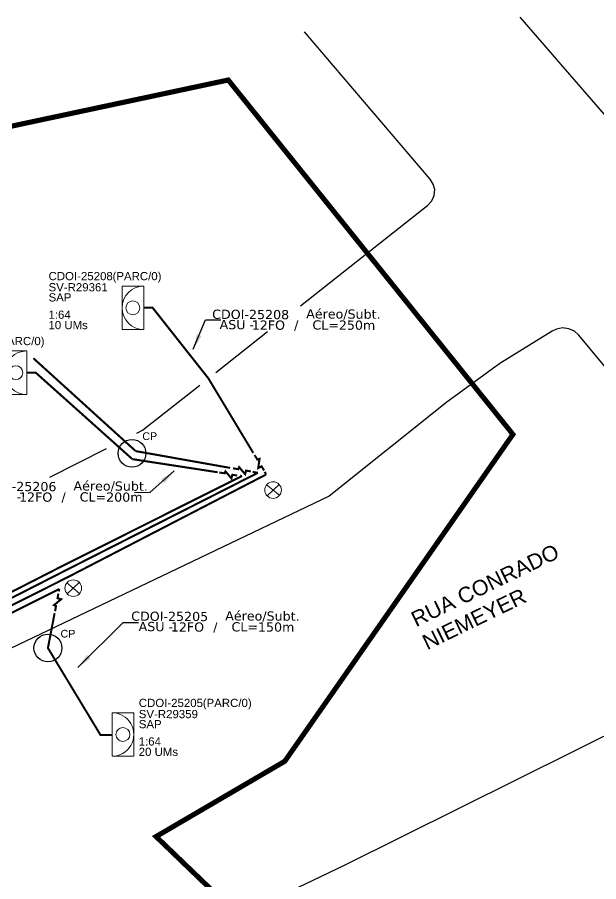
# Model space of a CAD drawing. Header units: millimetres. Extents: x 191567 to 192071, y 53696 to 54095.
# Drawn here: x 191779.9 to 191893.5, y 53925.8 to 54094.6 of the extents above; entities that cross this region are included whole.
import ezdxf
from ezdxf.enums import TextEntityAlignment as Align

# ---------------------------------------------------------------- set-up
doc = ezdxf.new("R2010")
doc.units = ezdxf.units.MM
doc.header["$LTSCALE"] = 0.1
doc.header["$MEASUREMENT"] = 0
doc.linetypes.add('PHANTOM2', pattern=[1.25, 0.625, -0.125, 0.125, -0.125, 0.125, -0.125])
for name, color, linetype, lineweight in [('10.4-Postes', 1, 'Continuous', 0), ("20.0-LEGENDA DOS CDO'S", 1, 'Continuous', 0), ('20.1-CDO_INTERIOR', 1, 'Continuous', 0)]:
    doc.layers.add(name, color=color, linetype=linetype, lineweight=lineweight)
for name, color, linetype in [('CAP a instalar', 1, 'Continuous'), ('celulas gpon', 7, 'Continuous'), ('label_cabos', 7, 'Continuous'), ('Legenda', 1, 'Continuous'), ('locais', 5, 'Continuous'), ('locais legendas', 7, 'Continuous'), ('Quadra', 98, 'Continuous'), ('Segmento Logradouro Texto', 7, 'Continuous'), ('Subida Lateral', 5, 'Continuous')]:
    doc.layers.add(name, color=color, linetype=linetype)
doc.layers.add('EXTRA', color=50, linetype='Continuous', plot=False)
doc.styles.add('ARIAL', font='arial.ttf')
doc.styles.add('DIGICADE', font='arial.ttf')
doc.styles.add('siredit', font='verdana.ttf')
doc.styles.get("Standard").update_dxf_attribs({"font": 'arial.ttf'})
doc.linetypes.add('FENCELINE1', pattern='A,0.25,-0.1,[133,ltypeshp.shx,S=0.1,R=0,X=-0.1,Y=0],-0.1,1', length=1.45)
doc.dimstyles.new('CC', dxfattribs={"dimtxt": 1, "dimasz": 2, "dimexe": 0.18, "dimexo": 0.0625, "dimgap": 0.09, "dimtad": 0, "dimdec": 0, "dimrnd": 1, "dimzin": 0, "dimdsep": 46, "dimtxsty": 'siredit', "dimblk": 'NONE', "dimcen": 0, "dimse1": 1, "dimse2": 1, "dimsd1": 1, "dimsd2": 1, "dimclrt": 7, "dimadec": 0, "dimazin": 0, "dimtfac": 1, "dimtdec": 0, "dimtofl": 0, "dimtmove": 0, "dimatfit": 3, "dimfxl": 0, "dimtolj": 1, "dimtzin": 0, "dimarcsym": 0})

# ---------------------------------------------------------------- blocks, each defined once
blk = doc.blocks.new('POLE_POLE')
at = {"layer": '10.4-Postes', "color": 1, "linetype": 'PHANTOM2'}
for points in [[(0.0000071, 0.000011), (-0.0000076, -0.0000027)], [(-0.0000081, 0.0000105), (0.0000076, -0.0000022)]]:
    blk.add_lwpolyline(points, dxfattribs=at)
at = {"layer": '10.4-Postes', "color": 1}
blk.add_circle((-0.0000002, 0.0000042), 0.0000101, dxfattribs=at)
blk = doc.blocks.new('CDOI_CT_DRT')
at = {"layer": '20.1-CDO_INTERIOR', "color": 0, "lineweight": 18}
blk.add_lwpolyline([(2.126, -2.126), (2.128, 2.124), (0.003, 2.125), (0.001, -2.125)], close=True, dxfattribs=at)
blk.add_circle((1.064, -0.001), 0.68, dxfattribs=at)
blk.add_arc((0.002, 0), 2.125, 269.97241, 89.97241, dxfattribs=at)
at = {"layer": "20.0-LEGENDA DOS CDO'S", "color": 0, "style": 'ARIAL'}
for tag, p in [('CDO_N', (2.611, 2.691)), ('SURVEY', (2.613, 1.6)), ('SAP', (2.61, 0.614)), ('1:XX', (2.604, -1.079)), ('UMS', (2.603, -2.093))]:
    blk.add_attdef(tag, p, '', height=0.68, rotation=359.97241, dxfattribs=at)
blk.add_attdef('FIBRAS_UTILIZADAS', text='', height=0.68, rotation=359.97241, dxfattribs=at).set_placement((10.323, 2.687), align=Align.CENTER)
blk = doc.blocks.new('CDOI_CT_ESQ')
at = {"layer": '20.1-CDO_INTERIOR', "color": 0, "lineweight": 18}
blk.add_lwpolyline([(-2.119, -2.126), (-2.121, 2.124), (0.004, 2.125), (0.006, -2.125)], close=True, dxfattribs=at)
blk.add_circle((-1.057, -0.001), 0.68, dxfattribs=at)
blk.add_arc((0.005, 0), 2.125, 90.02759, 270.02759, dxfattribs=at)
at = {"layer": "20.0-LEGENDA DOS CDO'S", "color": 0, "style": 'ARIAL'}
for tag, p in [('CDO_N', (-9.298, 2.691)), ('SURVEY', (-9.296, 1.6)), ('SAP', (-9.299, 0.614)), ('1:XX', (-9.305, -1.079)), ('UMS', (-9.306, -2.093))]:
    blk.add_attdef(tag, p, '', height=0.68, rotation=359.97241, dxfattribs=at)
blk.add_attdef('FIBRAS_UTILIZADAS', text='', height=0.68, rotation=359.97241, dxfattribs=at).set_placement((-1.586, 2.687), align=Align.CENTER)
blk = doc.blocks.new('MANHOLE_MS')
at = {"linetype": 'Continuous'}
blk.add_circle((-0.00000001, 0), 0.00001012, dxfattribs=at)
blk = doc.blocks.new('LEGENDA DOS CABOS')
at = {"layer": 'EXTRA', "style": 'siredit'}
for tag, p in [('ID', (4.601, 0.974)), ('XX', (9.03, 0.974))]:
    blk.add_attdef(tag, text='', height=0.48, rotation=359.69001, dxfattribs=at).set_placement(p, align=Align.MIDDLE_CENTER)
at = {"layer": 'Legenda', "color": 7, "style": 'siredit'}
for tag, p in [('TIPO_CABO', (1.314, -0.005)), ('CABO', (4.686, -0.052)), ('/', (6.809, -0.052)), ('METROS', (10.034, -0.052))]:
    blk.add_attdef(tag, text='', height=0.8, rotation=359.69001, dxfattribs=at).set_placement(p, align=Align.MIDDLE_CENTER)
blk = doc.blocks.new('_None')

msp = doc.modelspace()

# ---------------------------------------------------------------- linework, layer by layer
at = {"layer": 'CAP a instalar', "color": 8, "linetype": 'FENCELINE1', "ltscale": 50, "const_width": 0.4}
for points in [[(191804.59, 54037.86), (191806.32, 54037.86), (191817.21, 54024.07), (191825.98, 54009.5)], [(191803.01, 54009.86), (191783.02, 54028)], [(191802.36, 54008.29), (191783.48, 54025.18), (191781.73, 54025.18)], [(191803.01, 54009.86), (191821.47, 54006.58)], [(191802.36, 54008.29), (191819.03, 54005.73)], [(191729.54, 53955.6), (191733.07, 53957.87), (191789.98, 53986.9), (191826.88, 54005.62)], [(191825.86, 54005.8), (191826.88, 54005.62)], [(191828.19, 54005.82), (191828.51, 54005.3)], [(191729.54, 53955.6), (191733.44, 53956.9), (191789.89, 53985.32), (191828.51, 54005.3)], [(191729.54, 53955.6), (191732.62, 53958.78), (191788.44, 53987.3), (191823.77, 54005)], [(191823.42, 54005.05), (191823.77, 54005)], [(191729.54, 53955.6), (191733.67, 53955.68), (191788.08, 53982.92)], [(191788.08, 53982.92), (191787.99, 53982.46)], [(191787.17, 53978.22), (191785.86, 53971.4), (191796.14, 53954.4), (191798.39, 53954.4)]]:
    msp.add_lwpolyline(points, dxfattribs=at)
at = {"layer": 'celulas gpon', "color": 116, "linetype": 'Continuous', "lineweight": 200, "const_width": 1}
msp.add_lwpolyline([(191821.09, 54082.35), (191876.71, 54013.13), (191832.14, 53949.28), (191806.99, 53934.57), (191862.82, 53880.88), (191921.07, 53894.75), (191975.86, 53853.51), (191965.83, 53831.16), (191903.71, 53813.81), (191946.54, 53767.09), (191856.65, 53696.84), (191776.02, 53700.31), (191715.72, 53769.41), (191664.41, 53774.42), (191632, 53833.78), (191641.65, 53864.99), (191586.83, 53951.58), (191567.92, 53994.75), (191594.93, 54027.89), (191696.42, 54055.8), (191821.09, 54082.35)], dxfattribs=at)
at = {"layer": 'Quadra'}
for points in [[(191878.04, 54094.6), (191965.46, 53993.79), (191966.42, 53993.51), (191967.42, 53993.72), (192000.67, 54009.97)], [(191835.2, 54038.26), (191860.09, 54057.9), (191860.89, 54058.76), (191861.35, 54059.81), (191861.45, 54060.94), (191861.16, 54062.03), (191860.54, 54062.98), (191835.98, 54091.74)], [(191787.06, 53901.86), (191843.96, 53929.02), (191933.71, 53973.68), (191934.5, 53974.54), (191934.97, 53975.59), (191935.07, 53976.71), (191934.8, 53977.81), (191934.28, 53978.66), (191889.6, 54032.51), (191888.73, 54033.27), (191887.62, 54033.77), (191886.42, 54033.91), (191885.22, 54033.7), (191884.35, 54033.29), (191874.13, 54026.95), (191863.82, 54019.44), (191840.78, 54001.06), (191736.93, 53951.43)], [(191818.69, 54025.24), (191828.78, 54033.2)], [(191803.25, 54013.38), (191804.37, 54013.94), (191815.52, 54022.74)], [(191786.2, 54004.77), (191797.28, 54010.38)]]:
    msp.add_lwpolyline(points, dxfattribs=at)
at = {"layer": 'Subida Lateral', "color": 5, "const_width": 0.4}
for points in [[(191828.1, 54006.08), (191827.6, 54006.89), (191826.95, 54006.54), (191827.2, 54008.34), (191826.79, 54008.2), (191826.23, 54009.09)], [(191822.83, 54005.09), (191821.89, 54005.24), (191821.72, 54004.53), (191820.54, 54005.92), (191820.38, 54005.52), (191819.33, 54005.69)], [(191825.51, 54005.9), (191824.57, 54006.06), (191824.39, 54005.35), (191823.22, 54006.73), (191823.05, 54006.33), (191822.01, 54006.5)], [(191787.91, 53982.05), (191787.74, 53981.12), (191788.45, 53980.93), (191787.05, 53979.78), (191787.44, 53979.61), (191787.26, 53978.57)]]:
    msp.add_lwpolyline(points, dxfattribs=at)

# ---------------------------------------------------------------- block references
at = {"layer": '20.1-CDO_INTERIOR', "color": 252}
ref = msp.add_blockref('CDOI_CT_ESQ', (191804.58, 54037.86), dxfattribs=dict(at, xscale=2, yscale=2, zscale=2))
ref.add_attrib('CDO_N', 'CDOI-25208', (191785.98, 54043.25), dxfattribs={"layer": "20.0-LEGENDA DOS CDO'S", "color": 8, "height": 1.6, "rotation": 359.9724, "style": 'ARIAL'})
ref.add_attrib('FIBRAS_UTILIZADAS', '      (PARC/0)', dxfattribs={"layer": "20.0-LEGENDA DOS CDO'S", "color": 8, "height": 1.6, "rotation": 359.9724, "style": 'ARIAL'}).set_placement((191801.4, 54043.24), align=Align.CENTER)
ref.add_attrib('SURVEY', 'SV-R29361', (191785.98, 54041.07), dxfattribs={"layer": "20.0-LEGENDA DOS CDO'S", "color": 8, "height": 1.6, "rotation": 359.9724, "style": 'ARIAL'})
ref.add_attrib('SAP', 'SAP', (191785.98, 54039.09), dxfattribs={"layer": "20.0-LEGENDA DOS CDO'S", "color": 8, "height": 1.6, "rotation": 359.9724, "style": 'ARIAL'})
ref.add_attrib('1:XX', '1:64', (191785.97, 54035.71), dxfattribs={"layer": "20.0-LEGENDA DOS CDO'S", "color": 8, "height": 1.6, "rotation": 359.9724, "style": 'ARIAL'})
ref.add_attrib('UMS', '10 UMs', (191785.96, 54033.68), dxfattribs={"layer": "20.0-LEGENDA DOS CDO'S", "color": 8, "height": 1.6, "rotation": 359.9724, "style": 'ARIAL'})
ref = msp.add_blockref('CDOI_CT_ESQ', (191781.72, 54025.18), dxfattribs=dict(at, xscale=2, yscale=2, zscale=2))
ref.add_attrib('CDO_N', 'CDOI-25206', (191763.13, 54030.57), dxfattribs={"layer": "20.0-LEGENDA DOS CDO'S", "color": 8, "height": 1.6, "rotation": 359.9724, "style": 'ARIAL'})
ref.add_attrib('FIBRAS_UTILIZADAS', '      (PARC/0)', dxfattribs={"layer": "20.0-LEGENDA DOS CDO'S", "color": 8, "height": 1.6, "rotation": 359.9724, "style": 'ARIAL'}).set_placement((191778.55, 54030.56), align=Align.CENTER)
ref.add_attrib('SURVEY', 'SV-R8914', (191763.13, 54028.38), dxfattribs={"layer": "20.0-LEGENDA DOS CDO'S", "color": 8, "height": 1.6, "rotation": 359.9724, "style": 'ARIAL'})
ref.add_attrib('SAP', 'SAP', (191763.13, 54026.41), dxfattribs={"layer": "20.0-LEGENDA DOS CDO'S", "color": 8, "height": 1.6, "rotation": 359.9724, "style": 'ARIAL'})
ref.add_attrib('1:XX', '1:64', (191763.11, 54023.03), dxfattribs={"layer": "20.0-LEGENDA DOS CDO'S", "color": 8, "height": 1.6, "rotation": 359.9724, "style": 'ARIAL'})
ref.add_attrib('UMS', '36 UMs', (191763.11, 54021), dxfattribs={"layer": "20.0-LEGENDA DOS CDO'S", "color": 8, "height": 1.6, "rotation": 359.9724, "style": 'ARIAL'})
ref = msp.add_blockref('CDOI_CT_DRT', (191798.39, 53954.5), dxfattribs=dict(at, xscale=2, yscale=2, zscale=2))
ref.add_attrib('CDO_N', 'CDOI-25205', (191803.61, 53959.88), dxfattribs={"layer": "20.0-LEGENDA DOS CDO'S", "color": 8, "height": 1.6, "rotation": 359.9724, "style": 'ARIAL'})
ref.add_attrib('FIBRAS_UTILIZADAS', '      (PARC/0)', dxfattribs={"layer": "20.0-LEGENDA DOS CDO'S", "color": 8, "height": 1.6, "rotation": 359.9724, "style": 'ARIAL'}).set_placement((191819.03, 53959.88), align=Align.CENTER)
ref.add_attrib('SURVEY', 'SV-R29359', (191803.61, 53957.7), dxfattribs={"layer": "20.0-LEGENDA DOS CDO'S", "color": 8, "height": 1.6, "rotation": 359.9724, "style": 'ARIAL'})
ref.add_attrib('SAP', 'SAP', (191803.61, 53955.73), dxfattribs={"layer": "20.0-LEGENDA DOS CDO'S", "color": 8, "height": 1.6, "rotation": 359.9724, "style": 'ARIAL'})
ref.add_attrib('1:XX', '1:64', (191803.59, 53952.35), dxfattribs={"layer": "20.0-LEGENDA DOS CDO'S", "color": 8, "height": 1.6, "rotation": 359.9724, "style": 'ARIAL'})
ref.add_attrib('UMS', '20 UMs', (191803.59, 53950.32), dxfattribs={"layer": "20.0-LEGENDA DOS CDO'S", "color": 8, "height": 1.6, "rotation": 359.9724, "style": 'ARIAL'})
at = {"layer": 'label_cabos', "color": 0, "lineweight": 0}
ref = msp.add_blockref('LEGENDA DOS CABOS', (191817.83, 54033.63), dxfattribs=dict(at, xscale=1.799999999999997, yscale=1.800000000000011, zscale=1.8))
ref.add_attrib('ID', 'CDOI-25208', dxfattribs={"color": 0, "height": 1.8, "rotation": 359.69, "style": 'siredit'}).set_placement((191825.47, 54036.56), align=Align.MIDDLE_CENTER)
ref.add_attrib('CABO', '12FO', dxfattribs={"color": 0, "height": 1.8, "rotation": 359.69, "style": 'siredit'}).set_placement((191828.93, 54034.48), align=Align.MIDDLE_CENTER)
ref.add_attrib('METROS', 'CL=250m', dxfattribs={"color": 0, "height": 1.8, "rotation": 359.69, "style": 'siredit'}).set_placement((191843.68, 54034.48), align=Align.MIDDLE_CENTER)
ref.add_attrib('XX', 'Aéreo/Subt.', dxfattribs={"color": 0, "height": 1.8, "rotation": 359.69, "style": 'siredit'}).set_placement((191843.59, 54036.64), align=Align.MIDDLE_CENTER)
ref.add_attrib('/', '/', dxfattribs={"color": 0, "height": 1.8, "rotation": 359.69, "style": 'siredit'}).set_placement((191834.38, 54034.48), align=Align.MIDDLE_CENTER)
ref.add_attrib('TIPO_CABO', 'ASU -', dxfattribs={"color": 0, "height": 1.8, "rotation": 359.69, "style": 'siredit'}).set_placement((191822.77, 54034.57), align=Align.MIDDLE_CENTER)
ref = msp.add_blockref('LEGENDA DOS CABOS', (191772.36, 54000.03), dxfattribs=dict(at, xscale=1.799999999999997, yscale=1.800000000000011, zscale=1.8))
ref.add_attrib('ID', 'CDOI-25206', dxfattribs={"color": 0, "height": 1.8, "rotation": 359.69, "style": 'siredit'}).set_placement((191780, 54002.96), align=Align.MIDDLE_CENTER)
ref.add_attrib('CABO', '12FO', dxfattribs={"color": 0, "height": 1.8, "rotation": 359.69, "style": 'siredit'}).set_placement((191783.46, 54000.89), align=Align.MIDDLE_CENTER)
ref.add_attrib('METROS', 'CL=200m', dxfattribs={"color": 0, "height": 1.8, "rotation": 359.69, "style": 'siredit'}).set_placement((191798.21, 54000.89), align=Align.MIDDLE_CENTER)
ref.add_attrib('XX', 'Aéreo/Subt.', dxfattribs={"color": 0, "height": 1.8, "rotation": 359.69, "style": 'siredit'}).set_placement((191798.12, 54003.04), align=Align.MIDDLE_CENTER)
ref.add_attrib('/', '/', dxfattribs={"color": 0, "height": 1.8, "rotation": 359.69, "style": 'siredit'}).set_placement((191788.91, 54000.89), align=Align.MIDDLE_CENTER)
ref.add_attrib('TIPO_CABO', 'ASU -', dxfattribs={"color": 0, "height": 1.8, "rotation": 359.69, "style": 'siredit'}).set_placement((191777.3, 54000.97), align=Align.MIDDLE_CENTER)
ref = msp.add_blockref('LEGENDA DOS CABOS', (191802.02, 53974.65), dxfattribs=dict(at, xscale=1.799999999999997, yscale=1.800000000000011, zscale=1.8))
ref.add_attrib('ID', 'CDOI-25205', dxfattribs={"color": 0, "height": 1.8, "rotation": 359.69, "style": 'siredit'}).set_placement((191809.65, 53977.59), align=Align.MIDDLE_CENTER)
ref.add_attrib('CABO', '12FO', dxfattribs={"color": 0, "height": 1.8, "rotation": 359.69, "style": 'siredit'}).set_placement((191813.12, 53975.51), align=Align.MIDDLE_CENTER)
ref.add_attrib('METROS', 'CL=150m', dxfattribs={"color": 0, "height": 1.8, "rotation": 359.69, "style": 'siredit'}).set_placement((191827.87, 53975.51), align=Align.MIDDLE_CENTER)
ref.add_attrib('XX', 'Aéreo/Subt.', dxfattribs={"color": 0, "height": 1.8, "rotation": 359.69, "style": 'siredit'}).set_placement((191827.77, 53977.66), align=Align.MIDDLE_CENTER)
ref.add_attrib('/', '/', dxfattribs={"color": 0, "height": 1.8, "rotation": 359.69, "style": 'siredit'}).set_placement((191818.57, 53975.51), align=Align.MIDDLE_CENTER)
ref.add_attrib('TIPO_CABO', 'ASU -', dxfattribs={"color": 0, "height": 1.8, "rotation": 359.69, "style": 'siredit'}).set_placement((191806.95, 53975.59), align=Align.MIDDLE_CENTER)
at = {"layer": 'locais', "color": 30, "xscale": 268800, "yscale": 268800, "zscale": 268800}
for p in [(191802.29, 54009.43), (191785.86, 53971.4)]:
    msp.add_blockref('MANHOLE_MS', p, dxfattribs=at)
at = {"layer": 'locais', "color": 10, "xscale": 160000, "yscale": 160000, "zscale": 160000}
for p in [(191829.88, 54001.58), (191790.84, 53982.42)]:
    msp.add_blockref('POLE_POLE', p, dxfattribs=at)

# ---------------------------------------------------------------- texts
at = {"layer": 'locais legendas', "color": 5}
for p in [(191804.3, 54012.03), (191788.32, 53973.45)]:
    msp.add_text('CP', height=1.5, dxfattribs=at).set_placement(p)
at = {"layer": 'Segmento Logradouro Texto', "linetype": 'Continuous', "insert": (191856.47, 53978.15), "char_height": 3, "width": 36.8827, "attachment_point": 1, "rotation": 25.8721, "style": 'DIGICADE'}
msp.add_mtext('\\fArial|b0|i0|c0|p34;\\W1.0000000000;\\T1.0000000000;\\o\\lRUA CONRADO NIEMEYER', dxfattribs=at)

# ---------------------------------------------------------------- leaders
at = {"layer": 'label_cabos'}
for points in [[(191814.27, 54029.75), (191816.63, 54035.51), (191819.63, 54035.53)], [(191810.53, 54005.99), (191805.78, 54001.75), (191802.78, 54001.74)], [(191791.7, 53967.6), (191800.58, 53976.38), (191803.58, 53976.39)]]:
    msp.add_leader(points, dimstyle='CC', override={"dimasz": 3, "dimgap": 0.09, "dimtad": 0}, dxfattribs=at)

doc.saveas('drawing.dxf')
